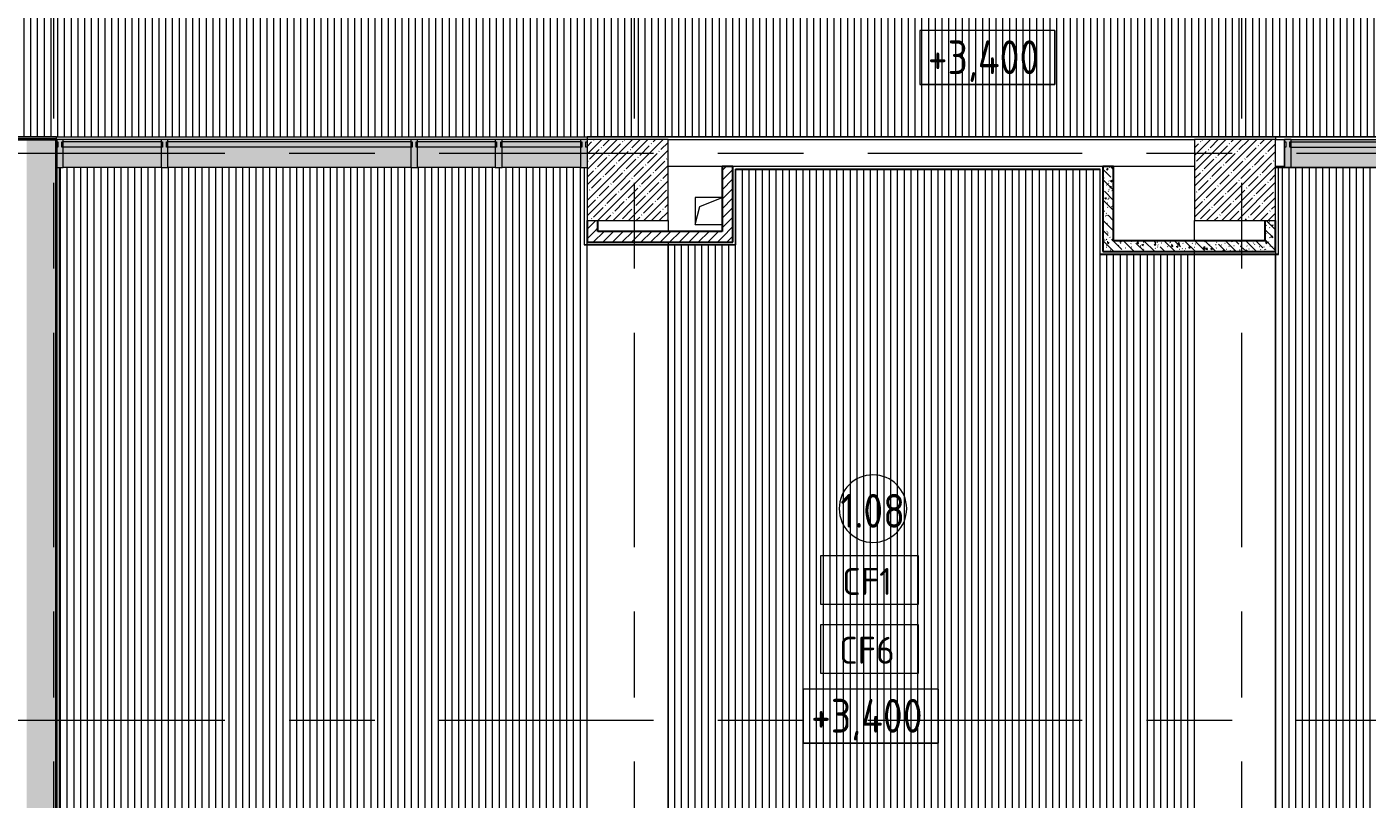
# Model space of a CAD drawing. Header units: millimetres. Extents: x -4196 to 190310, y -8553 to 29000.
# Drawn here: x 3510 to 13438, y 3014 to 8735 of the extents above; entities that cross this region are included whole.
import ezdxf

# ---------------------------------------------------------------- set-up
doc = ezdxf.new("R2010")
doc.units = ezdxf.units.MM
doc.linetypes.add('Осевая', pattern=[3175, 635, -476.25, 1587.5, -476.25])
for name, color, linetype, lineweight in [('0-1', 7, 'Continuous', 9), ('A-AREA-IDEN', 7, 'Continuous', 9), ('A-CLNG', 7, 'Continuous', 9), ('A-CLNG-IDEN', 7, 'Continuous', 9), ('A-CLNG-PATT', 7, 'Continuous', 9), ('A-FLOR', 7, 'Continuous', 9), ('A-GLAZ-CWMG', 7, 'Continuous', 9), ('G-ANNO-DIMS', 7, 'Continuous', 9), ('I-WALL', 7, 'Continuous', 9), ('S-COLS', 7, 'Continuous', 9), ('Оси-2', 7, 'Осевая', 9)]:
    doc.layers.add(name, color=color, linetype=linetype, lineweight=lineweight)
for name, color, linetype, lineweight, true_color in [('A-WALL-1', 7, 'Continuous', 35, 0x3c3c3c), ('A-WALL-2', 7, 'Continuous', 25, 0x3c3c3c), ('A-WALL-FNSH-2', 7, 'Continuous', 13, 0x3c3c3c)]:
    doc.layers.add(name, color=color, linetype=linetype, lineweight=lineweight, true_color=true_color)
doc.styles.add('GOST Common', font='GOST_Common.ttf', dxfattribs={"width": 0.9, "height": 250})
doc.styles.add('GOST Common_1', font='GOST_Common.ttf', dxfattribs={"height": 200})
pattern_1 = [(45, (0, 0), (-35.35534, 35.35534), [])]
pattern_2 = [(135, (0, 0), (-75.43415, -75.43415), [106.68, -17.78, 3.556, -17.78]), (135, (0, 75.39), (-75.43415, -75.43415), []), (50, (0, 0), (127.5292, -11.1576), [13.335, -146.685]), (355, (0, 0), (-24.6697, 133.74), [10.668, -117.348]), (100.451, (10.63, -0.93), (102.8597, 122.5818), [11.333, -124.663]), (46.184, (0, 35.56), (189.7552, -29.4304), [20.002, -220.027]), (96.636, (15.81, 33.1), (166.1822, 173.1996), [17, -186.995]), (351.184, (0, 35.56), (166.184, 173.1976), [16.002, -176.022]), (21, (17.78, 26.67), (106.1303, -71.586), [13.335, -146.685]), (326, (17.78, 26.67), (43.2619, 128.9318), [10.668, -117.348]), (71.451, (26.62, 20.7), (149.392, 57.3451), [11.333, -124.663]), (37.5, (0, 0), (2.16223, 59.18836), [3.353, -112.573, 3.353, -115.773, -117.793]), (37.5, (0, 0), (2.16223, 59.18836), [-235.052, 3.353, -114.44]), (7.5, (0, 0), (46.77386, 70.12615), [3.353, -64.567, 3.353, -109.906, -44.894]), (7.5, (0, 0), (46.77386, 70.12615), [-181.178, 3.353, -41.542]), (327.5, (-39.65, 0), (94.91367, -4.0101), [3.353, -41.097, 3.353, -135.331, -184.023]), (327.5, (-39.65, 0), (94.91367, -4.0101), [-183.134, 3.353, -180.67]), (317.5, (-57.43, 0), (103.69057, 17.7988), [3.353, -54.432, 3.353, -88.748, -130.683]), (317.5, (-57.43, 0), (103.69057, 17.7988), [-149.885, 3.353, -127.33])]

# ---------------------------------------------------------------- blocks, each defined once
blk = doc.blocks.new('BSC_Колонна _Прямоугольная - 600х600-V49-План потолков с обозначением видов отделки и геометрии 1 этажа в осях 1-12')
at = {"layer": 'S-COLS'}
h = blk.add_hatch(dxfattribs=at)
h.set_pattern_fill('FP_65', color=256, style=0, pattern_type=2)
h.set_pattern_definition([(45, (-7960, -7600), (-57.0246, 57.0246), []), (45, (-7902.975, -7600), (-57.0246, 57.0246), [100.806, -20.161, 3.353, -16.808])])
h.paths.add_polyline_path([(190.5, -300), (300, -300), (300, 300), (-300, 300), (-300, -300), (68.5, -300)])
for p, q in [((300, 300), (-300, 300)), ((-300, 300), (-300, -300)), ((300, -300), (300, 300)), ((-300, -300), (300, -300))]:
    blk.add_line(p, q, dxfattribs=at)
blk = doc.blocks.new('BSC_Колонна _Прямоугольная - 600х600-20441433-План потолков с обозначением видов отделки и геометрии 1 этажа в осях 1-12')
at = {"layer": 'S-COLS'}
h = blk.add_hatch(dxfattribs=at)
h.set_pattern_fill('FP_70', color=256, style=0, pattern_type=2)
h.set_pattern_definition([(45, (-12460, -7600), (-57.02463, 57.02463), []), (45, (-12402.975, -7600), (-57.02463, 57.02463), [100.806, -20.161, 3.353, -16.808])])
h.paths.add_polyline_path([(-300, -300), (300, -300), (300, 300), (-300, 300), (-300, -130)])
for p, q in [((300, 300), (-300, 300)), ((-300, 300), (-300, -300)), ((300, -300), (300, 300)), ((-300, -300), (300, -300))]:
    blk.add_line(p, q, dxfattribs=at)
blk = doc.blocks.new('Прямоугольный импост - Импост структурный с накладкой - 190мм-23800914-План потолков с обозначением видов отделки и геометрии 1 этажа в осях 1-12')
at = {"layer": 'A-GLAZ-CWMG'}
for points in [[(4505, 7883), (4505, 7900), (3780, 7900), (3780, 7883), (4171.6, 7883)], [(3910, 7843), (4505, 7843), (4505, 7883), (3780, 7883), (3780, 7843)], [(3780, 7693), (4505, 7693), (4505, 7843), (3780, 7843)]]:
    blk.add_hatch(color=256, dxfattribs=at).paths.add_polyline_path(points)
for p, q in [((3780, 7883), (3780, 7900)), ((4505, 7900), (3780, 7900)), ((3780, 7843), (3780, 7883)), ((4505, 7883), (3780, 7883)), ((4505, 7900), (4505, 7883)), ((4505, 7883), (4505, 7843)), ((3780, 7693), (3780, 7843)), ((4505, 7843), (3780, 7843)), ((4505, 7843), (4505, 7693)), ((4505, 7693), (3780, 7693))]:
    blk.add_line(p, q, dxfattribs=at)
blk = doc.blocks.new('Прямоугольный импост - Импост структурный с накладкой - 190мм-32634287-План потолков с обозначением видов отделки и геометрии 1 этажа в осях 1-12')
at = {"layer": 'A-GLAZ-CWMG'}
blk.add_hatch(color=256, dxfattribs=at).paths.add_polyline_path([(-50, -190), (0, -190), (0, -40), (-10, -40), (-10, 0), (0, 0), (0, 17), (-50, 17), (-50, 0), (-40, 0), (-40, -40), (-50, -40)])
for p, q in [((0, 17), (-50, 17)), ((-50, 17), (-50, 0)), ((-50, 0), (-40, 0)), ((-40, 0), (-40, -40)), ((-10, -40), (-10, 0)), ((-10, 0), (0, 0)), ((-40, -40), (-50, -40)), ((-50, -40), (-50, -190)), ((0, -40), (-10, -40)), ((-50, -190), (0, -190))]:
    blk.add_line(p, q, dxfattribs=at)
blk = doc.blocks.new('Прямоугольный импост - Импост структурный с накладкой - 190мм-31923823-План потолков с обозначением видов отделки и геометрии 1 этажа в осях 1-12')
at = {"layer": 'A-GLAZ-CWMG'}
for points in [[(4834.8, 7883), (6355, 7883), (6355, 7900), (4555, 7900), (4555, 7883)], [(4834.8, 7843), (6355, 7843), (6355, 7883), (4555, 7883), (4555, 7843)], [(4555, 7693), (6355, 7693), (6355, 7843), (4555, 7843)]]:
    blk.add_hatch(color=256, dxfattribs=at).paths.add_polyline_path(points)
for p, q in [((4555, 7883), (4555, 7900)), ((6355, 7900), (4555, 7900)), ((4555, 7843), (4555, 7883)), ((6355, 7883), (4555, 7883)), ((6355, 7900), (6355, 7883)), ((6355, 7883), (6355, 7843)), ((4555, 7693), (4555, 7843)), ((6355, 7843), (4555, 7843)), ((6355, 7843), (6355, 7693)), ((6355, 7693), (4555, 7693))]:
    blk.add_line(p, q, dxfattribs=at)
blk = doc.blocks.new('Прямоугольный импост - Импост структурный с накладкой - 190мм-31923824-План потолков с обозначением видов отделки и геометрии 1 этажа в осях 1-12')
at = {"layer": 'A-GLAZ-CWMG'}
for points in [[(6824.2, 7883), (6980, 7883), (6980, 7900), (6405, 7900), (6405, 7883)], [(6824.2, 7843), (6980, 7843), (6980, 7883), (6405, 7883), (6405, 7843)], [(6405, 7693), (6980, 7693), (6980, 7843), (6405, 7843)]]:
    blk.add_hatch(color=256, dxfattribs=at).paths.add_polyline_path(points)
for p, q in [((6405, 7883), (6405, 7900)), ((6980, 7900), (6405, 7900)), ((6405, 7843), (6405, 7883)), ((6980, 7883), (6405, 7883)), ((6980, 7900), (6980, 7883)), ((6980, 7883), (6980, 7843)), ((6405, 7693), (6405, 7843)), ((6980, 7843), (6405, 7843)), ((6980, 7843), (6980, 7693)), ((6980, 7693), (6405, 7693))]:
    blk.add_line(p, q, dxfattribs=at)
blk = doc.blocks.new('Прямоугольный импост - Импост структурный с накладкой - 190мм-31923631-План потолков с обозначением видов отделки и геометрии 1 этажа в осях 1-12')
at = {"layer": 'A-GLAZ-CWMG'}
for points in [[(7030, 7883), (7610, 7883), (7610, 7900), (7030, 7900)], [(7610, 7843), (7610, 7883), (7030, 7883), (7030, 7843), (7487.3, 7843)], [(7610, 7693), (7610, 7843), (7030, 7843), (7030, 7693), (7487.3, 7693)]]:
    blk.add_hatch(color=256, dxfattribs=at).paths.add_polyline_path(points)
for p, q in [((7030, 7883), (7030, 7900)), ((7610, 7900), (7030, 7900)), ((7030, 7843), (7030, 7883)), ((7610, 7883), (7030, 7883)), ((7610, 7900), (7610, 7883)), ((7610, 7883), (7610, 7843)), ((7030, 7693), (7030, 7843)), ((7610, 7843), (7030, 7843)), ((7610, 7843), (7610, 7693)), ((7610, 7693), (7030, 7693))]:
    blk.add_line(p, q, dxfattribs=at)
blk = doc.blocks.new('Прямоугольный импост - Импост структурный с накладкой - 190мм-33226260-План потолков с обозначением видов отделки и геометрии 1 этажа в осях 1-12')
at = {"layer": 'A-GLAZ-CWMG'}
for points in [[(12875, 7883), (14215, 7883), (14215, 7900), (12875, 7900)], [(12959.1, 7843), (14215, 7843), (14215, 7883), (12875, 7883), (12875, 7843)], [(14118.8, 7693), (14215, 7693), (14215, 7843), (12875, 7843), (12875, 7693)]]:
    blk.add_hatch(color=256, dxfattribs=at).paths.add_polyline_path(points)
for p, q in [((12875, 7883), (12875, 7900)), ((12875, 7900), (14215, 7900)), ((12875, 7843), (12875, 7883)), ((12875, 7883), (14215, 7883)), ((14215, 7900), (14215, 7883)), ((14215, 7883), (14215, 7843)), ((12875, 7693), (12875, 7843)), ((12875, 7843), (14215, 7843)), ((14215, 7843), (14215, 7693)), ((12875, 7693), (14215, 7693))]:
    blk.add_line(p, q, dxfattribs=at)
blk = doc.blocks.new('Прямоугольный импост - Импост структурный с накладкой - 190мм-33226828-План потолков с обозначением видов отделки и геометрии 1 этажа в осях 1-12')
at = {"layer": 'A-GLAZ-CWMG'}
blk.add_hatch(color=256, dxfattribs=at).paths.add_polyline_path([(-50, 190), (-50, 40), (-40, 40), (-40, 0), (-50, 0), (-50, -17), (0, -17), (0, 0), (-10, 0), (-10, 40), (0, 40), (0, 190)])
for p, q in [((0, 190), (-50, 190)), ((-50, 190), (-50, 40)), ((0, 40), (0, 190)), ((-50, 40), (-40, 40)), ((-40, 40), (-40, 0)), ((-10, 0), (-10, 40)), ((-10, 40), (0, 40)), ((0, 0), (-10, 0)), ((0, -17), (0, 0)), ((-40, 0), (-50, 0)), ((-50, 0), (-50, -17)), ((-50, -17), (0, -17))]:
    blk.add_line(p, q, dxfattribs=at)
blk = doc.blocks.new('Прямоугольный импост - Импост структурный с накладкой - 190мм-32634297-План потолков с обозначением видов отделки и геометрии 1 этажа в осях 1-12')
at = {"layer": 'A-GLAZ-CWMG'}
blk.add_hatch(color=256, dxfattribs=at).paths.add_polyline_path([(-40, -190), (-50, -190), (-50, -40), (-40, -40), (-40, 0), (-50, 0), (-50, 17), (0, 17), (0, 0), (-10, 0), (-10, -40), (0, -40), (0, -190), (-20, -190)])
for p, q in [((-50, 0), (-50, 17)), ((-50, 17), (0, 17)), ((-40, 0), (-50, 0)), ((-40, -40), (-40, 0)), ((-10, 0), (-10, -40)), ((0, 0), (-10, 0)), ((-50, -190), (-50, -40)), ((-50, -40), (-40, -40)), ((-10, -40), (0, -40)), ((0, -190), (-50, -190))]:
    blk.add_line(p, q, dxfattribs=at)
blk = doc.blocks.new('Прямоугольный импост - Импост структурный с накладкой - 190мм-32634286-План потолков с обозначением видов отделки и геометрии 1 этажа в осях 1-12')
at = {"layer": 'A-GLAZ-CWMG'}
blk.add_hatch(color=256, dxfattribs=at).paths.add_polyline_path([(-15, -190), (-25, -190), (-25, -40), (-15, -40), (-15, 0), (-25, 0), (-25, 17), (25, 17), (25, 0), (15, 0), (15, -40), (25, -40), (25, -190), (15, -190)])
for p, q in [((-25, 0), (-25, 17)), ((-25, 17), (25, 17)), ((-15, 0), (-25, 0)), ((-15, -40), (-15, 0)), ((15, 0), (15, -40)), ((25, 0), (15, 0)), ((25, 17), (25, 0)), ((-25, -190), (-25, -40)), ((-25, -40), (-15, -40)), ((15, -40), (25, -40)), ((25, -40), (25, -190)), ((25, -190), (-25, -190))]:
    blk.add_line(p, q, dxfattribs=at)
blk = doc.blocks.new('Марка_Помещения - Номер-25198446-План потолков с обозначением видов отделки и геометрии 1 этажа в осях 1-12')
at = {"layer": 'A-AREA-IDEN'}
for start, end in [(360, 180), (180, 360)]:
    blk.add_arc((0, 0), 2.5, start, end, dxfattribs=at)
blk = doc.blocks.new('М_потолков - Марка_ Имя типа-25382930-План потолков с обозначением видов отделки и геометрии 1 этажа в осях 1-12')
at = {"layer": 'A-CLNG-IDEN'}
for p, q in [((3.625, 1.984375), (-3.625, 1.984375)), ((-3.625, 1.984375), (-3.625, -1.59375)), ((3.625, -1.59375), (3.625, 1.984375)), ((-3.625, -1.59375), (3.625, -1.59375))]:
    blk.add_line(p, q, dxfattribs=at)
blk = doc.blocks.new('Высотные отметки - 10х4_h_-17668695-План потолков с обозначением видов отделки и геометрии 1 этажа в осях 1-12')
at = {"layer": 'G-ANNO-DIMS'}
for p, q in [((-5, 4), (-5, 0)), ((5, 4), (-5, 4)), ((5, 4), (-5, 4)), ((-5, 4), (-5, 0)), ((5, 4), (5, 0)), ((5, 0), (5, 4)), ((5, 0), (-5, 0)), ((-5, 0), (5, 0))]:
    blk.add_line(p, q, dxfattribs=at)

msp = doc.modelspace()

# ---------------------------------------------------------------- hatches: boundary and pattern name
at = {"layer": 'A-CLNG-PATT'}
h = msp.add_hatch(dxfattribs=at)
h.set_pattern_fill('FP_86', color=256, style=0, pattern_type=2)
h.set_pattern_definition([(90, (13490.04, 13229.96), (-50, 3e-15), [])])
h.paths.add_polyline_path([(15445.1, 7920), (19588.9, 7920), (19723.2, 7956.1), (19723.3, 7920), (19940, 7920), (19940, 10880), (13690, 10880), (13690, 10900), (6780, 10900), (6780, 10880), (3539, 10880), (3539, 11380), (1831, 11379), (1830, 10880), (545, 10880), (545, 10600), (130, 10600), (130, 8520), (1290, 8520), (1290, 7920), (14781.9, 7920)])
h.paths.add_polyline_path([(7098.5, 11400), (13690, 11400), (13690, 14600), (7097.5, 14600), (7097.5, 14575), (6780, 14575), (6780, 11400), (7097.5, 11400)])
h = msp.add_hatch(dxfattribs=at)
h.set_pattern_fill('FP_82', color=256, style=0, pattern_type=2)
h.set_pattern_definition([(90, (8860, 9760.774), (-50, 3e-15), [])])
h.paths.add_polyline_path([(9476.8, 521), (12160, 521), (12160, 7050), (11460, 7050), (11460, 7680), (8760, 7680), (8760, 7120), (8260, 7120), (8260, 521), (8813.6, 521)])
h.paths.add_polyline_path([(16660, 521), (16660, 4370), (14310, 4370), (14310, 7693), (12780, 7693), (12780, 7050), (12760, 7050), (12760, 521), (16108.2, 521)])
h.paths.add_polyline_path([(20490, 521), (20490, 4370), (17260, 4370), (17260, 521), (20299.5, 521)])
h.paths.add_polyline_path([(7660, 521), (7660, 7120), (7640, 7120), (7640, 7693), (3750, 7693), (3750, 916.4), (3785.1, 785.8), (3750, 785.7), (3750, 521), (4013.8, 521), (4013.7, 557.4), (4149, 521), (7487.3, 521)])
at = {"layer": 'I-WALL'}
h = msp.add_hatch(dxfattribs=at)
h.set_pattern_fill('FP_1', color=256, style=0, pattern_type=2)
h.set_pattern_definition([(45, (0, 0), (-57.0246, 57.0246), []), (45, (57.025, 0), (-57.0246, 57.0246), [100.806, -20.161, 3.353, -16.808])])
h.paths.add_polyline_path([(3510, 120), (3620, 120), (3620, 140), (3719.4, 140), (3730, 120), (3730, 785.8), (3712.6, 785.7), (3730, 850.8), (3730, 7900), (3510, 7900), (3510, 140)])
h = msp.add_hatch(dxfattribs=at)
h.set_pattern_fill('FP_45', color=256, style=0, pattern_type=2)
h.set_pattern_definition(pattern_1)
h.paths.add_polyline_path([(8740, 7140), (8740, 7700), (8660, 7700), (8660, 7140)])
h = msp.add_hatch(dxfattribs=at)
h.set_pattern_fill('FP_39', color=256, style=0, pattern_type=2)
h.set_pattern_definition(pattern_2)
h.paths.add_polyline_path([(11560, 7150), (11560, 7700), (11480, 7700), (11480, 7150)])
h = msp.add_hatch(dxfattribs=at)
h.set_pattern_fill('FP_45', color=256, style=0, pattern_type=2)
h.set_pattern_definition(pattern_1)
h.paths.add_polyline_path([(7660, 7220), (7740, 7220), (7740, 7300), (7660, 7300), (7660, 7270)])
h = msp.add_hatch(dxfattribs=at)
h.set_pattern_fill('FP_39', color=256, style=0, pattern_type=2)
h.set_pattern_definition(pattern_2)
h.paths.add_polyline_path([(12680, 7070), (12760, 7070), (12760, 7300), (12680, 7300), (12680, 7120)])
h = msp.add_hatch(dxfattribs=at)
h.set_pattern_fill('FP_45', color=256, style=0, pattern_type=2)
h.set_pattern_definition(pattern_1)
h.paths.add_polyline_path([(8569.2, 7140), (8660, 7140), (8660, 7220), (7660, 7220), (7660, 7140), (8460, 7140)])
h = msp.add_hatch(dxfattribs=at)
h.set_pattern_fill('FP_39', color=256, style=0, pattern_type=2)
h.set_pattern_definition(pattern_2)
h.paths.add_polyline_path([(12180.3, 7070), (12680, 7070), (12680, 7150), (11480, 7150), (11480, 7070), (12160, 7070)])

# ---------------------------------------------------------------- linework, layer by layer
at = {"layer": '0-1'}
for p, q in [((8496.2, 7405.2), (8660, 7470)), ((8460, 7270), (8496.2, 7405.2))]:
    msp.add_line(p, q, dxfattribs=at)
at = {"layer": 'A-CLNG'}
for p, q in [((3730, 7920), (7660, 7920)), ((12785, 7693), (12780, 7693))]:
    msp.add_line(p, q, dxfattribs=at)
at = {"layer": 'A-FLOR'}
for p, q in [((8660, 7470), (8460, 7470)), ((8460, 7470), (8460, 7270)), ((7740, 7300), (8260, 7300)), ((8260, 7300), (8260, 7220)), ((8260, 7300), (8260, 7220)), ((8460, 7270), (8660, 7270)), ((12160, 7150), (12160, 7300)), ((12160, 7300), (12680, 7300)), ((7660, 520), (7660, 7140)), ((8260, 7140), (8260, 500)), ((12160, 500), (12160, 7070)), ((12760, 7070), (12760, 500))]:
    msp.add_line(p, q, dxfattribs=at)
at = {"layer": 'A-WALL-1'}
for p, q in [((3730, 7900), (-110, 7900)), ((3730, 850.8), (3730, 7900))]:
    msp.add_line(p, q, dxfattribs=at)
at = {"layer": 'A-WALL-2'}
for p, q in [((8740, 7700), (8660, 7700)), ((8660, 7700), (8660, 7220)), ((8740, 7140), (8740, 7700)), ((11480, 7700), (11480, 7070)), ((11560, 7700), (11480, 7700)), ((11560, 7150), (11560, 7700)), ((7660, 7300), (7660, 7140)), ((7740, 7220), (7740, 7300)), ((12680, 7300), (12680, 7150)), ((12760, 7070), (12760, 7300)), ((8660, 7220), (7740, 7220)), ((12680, 7150), (11560, 7150)), ((7660, 7140), (8740, 7140)), ((11480, 7070), (12760, 7070))]:
    msp.add_line(p, q, dxfattribs=at)
at = {"layer": 'A-WALL-FNSH-2'}
for p, q in [((1290, 7920), (3730, 7920)), ((3730, 7921), (1291, 7921)), ((3730, 7920), (3730, 7921)), ((19592.6, 7921), (7660, 7921)), ((7660, 7921), (7660, 7920)), ((7660, 7920), (19588.9, 7920)), ((3750, 7690), (3750, 916.4)), ((3751, 7690), (3750, 7690)), ((3751, 912.7), (3751, 7690)), ((7640, 7690), (7639, 7690)), ((7639, 7690), (7639, 7119)), ((7640, 7120), (7640, 7690)), ((11460, 7680), (8760, 7680)), ((8760, 7680), (8760, 7120)), ((8761, 7679), (11459, 7679)), ((8761, 7119), (8761, 7679)), ((11459, 7679), (11459, 7049)), ((11460, 7050), (11460, 7680)), ((12780, 7690), (12780, 7050)), ((12781, 7690), (12780, 7690)), ((12781, 7049), (12781, 7690)), ((14310, 7693), (12785, 7693)), ((12785, 7693), (12785, 7692)), ((12785, 7692), (14310, 7692)), ((7639, 7119), (8761, 7119)), ((8760, 7120), (7640, 7120)), ((12780, 7050), (11460, 7050)), ((11459, 7049), (12781, 7049))]:
    msp.add_line(p, q, dxfattribs=at)
at = {"layer": 'I-WALL'}
for p, q in [((3730, 7900), (3730, 7920)), ((7660, 7920), (7660, 7900)), ((8260, 7900), (12160, 7900)), ((12760, 7920), (12760, 7900)), ((12760, 7900), (12825, 7900)), ((12825, 7700), (12825, 7900)), ((3750, 7693), (3750, 7690)), ((7640, 7690), (7640, 7693)), ((8660, 7700), (8260, 7700)), ((11480, 7700), (8740, 7700)), ((12160, 7700), (11560, 7700)), ((12825, 7700), (12760, 7700)), ((12760, 7693), (12780, 7693)), ((12780, 7693), (12780, 7690))]:
    msp.add_line(p, q, dxfattribs=at)
at = {"layer": 'Оси-2'}
for p, q in [((3710, 593.7), (3710, 24898.1)), ((8010, 593.7), (8010, 24898.1)), ((12510, 593.7), (12510, 24898.1)), ((-896.3, 7800), (35990, 7800)), ((-896.3, 3600), (35990, 3600))]:
    msp.add_line(p, q, dxfattribs=at)

# ---------------------------------------------------------------- block references
at = {"layer": 'A-AREA-IDEN', "xscale": 99.99999999999993, "yscale": 99.99999999999993, "zscale": 99.99999999999993}
msp.add_blockref('Марка_Помещения - Номер-25198446-План потолков с обозначением видов отделки и геометрии 1 этажа в осях 1-12', (9777.2, 5166.5), dxfattribs=at)
at = {"layer": 'A-CLNG-IDEN', "xscale": 99.99999999999993, "yscale": 99.99999999999993, "zscale": 99.99999999999993}
for p in [(9752.3, 4617.3), (9752.3, 4107.3)]:
    msp.add_blockref('М_потолков - Марка_ Имя типа-25382930-План потолков с обозначением видов отделки и геометрии 1 этажа в осях 1-12', p, dxfattribs=at)
at = {"layer": 'A-GLAZ-CWMG', "extrusion": (0, 0, -1)}
for name, p in [('Прямоугольный импост - Импост структурный с накладкой - 190мм-32634297-План потолков с обозначением видов отделки и геометрии 1 этажа в осях 1-12', (-3730, 7883)), ('Прямоугольный импост - Импост структурный с накладкой - 190мм-32634286-План потолков с обозначением видов отделки и геометрии 1 этажа в осях 1-12', (-4530, 7883)), ('Прямоугольный импост - Импост структурный с накладкой - 190мм-32634286-План потолков с обозначением видов отделки и геометрии 1 этажа в осях 1-12', (-6380, 7883)), ('Прямоугольный импост - Импост структурный с накладкой - 190мм-32634286-План потолков с обозначением видов отделки и геометрии 1 этажа в осях 1-12', (-7005, 7883))]:
    msp.add_blockref(name, p, dxfattribs=at)
at = {"layer": 'A-GLAZ-CWMG'}
for name, p in [('Прямоугольный импост - Импост структурный с накладкой - 190мм-23800914-План потолков с обозначением видов отделки и геометрии 1 этажа в осях 1-12', (0, 0)), ('Прямоугольный импост - Импост структурный с накладкой - 190мм-31923823-План потолков с обозначением видов отделки и геометрии 1 этажа в осях 1-12', (0, 0)), ('Прямоугольный импост - Импост структурный с накладкой - 190мм-31923824-План потолков с обозначением видов отделки и геометрии 1 этажа в осях 1-12', (0, 0)), ('Прямоугольный импост - Импост структурный с накладкой - 190мм-31923631-План потолков с обозначением видов отделки и геометрии 1 этажа в осях 1-12', (0, 0)), ('Прямоугольный импост - Импост структурный с накладкой - 190мм-32634287-План потолков с обозначением видов отделки и геометрии 1 этажа в осях 1-12', (7660, 7883)), ('Прямоугольный импост - Импост структурный с накладкой - 190мм-33226260-План потолков с обозначением видов отделки и геометрии 1 этажа в осях 1-12', (0, 0))]:
    msp.add_blockref(name, p, dxfattribs=at)
at = {"layer": 'A-GLAZ-CWMG', "rotation": 180}
msp.add_blockref('Прямоугольный импост - Импост структурный с накладкой - 190мм-33226828-План потолков с обозначением видов отделки и геометрии 1 этажа в осях 1-12', (12825, 7883), dxfattribs=at)
at = {"layer": 'G-ANNO-DIMS', "xscale": 99.99999999999993, "yscale": 99.99999999999993, "zscale": 99.99999999999993}
for p in [(10623.9, 8307.9), (9759.3, 3430.4)]:
    msp.add_blockref('Высотные отметки - 10х4_h_-17668695-План потолков с обозначением видов отделки и геометрии 1 этажа в осях 1-12', p, dxfattribs=at)
at = {"layer": 'S-COLS'}
for name, p in [('BSC_Колонна _Прямоугольная - 600х600-V49-План потолков с обозначением видов отделки и геометрии 1 этажа в осях 1-12', (7960, 7600)), ('BSC_Колонна _Прямоугольная - 600х600-20441433-План потолков с обозначением видов отделки и геометрии 1 этажа в осях 1-12', (12460, 7600))]:
    msp.add_blockref(name, p, dxfattribs=at)

# ---------------------------------------------------------------- texts
at = {"layer": 'A-AREA-IDEN', "insert": (9535.3, 5275), "char_height": 250, "width": 606.076, "attachment_point": 1, "style": 'GOST Common'}
msp.add_mtext('1.08', dxfattribs=at)
at = {"layer": 'A-CLNG-IDEN', "char_height": 200, "attachment_point": 1, "style": 'GOST Common_1'}
for s, insert, width in [('CF1', (9549.5, 4727.1), 472.996), ('CF6', (9526.5, 4217), 529.114)]:
    msp.add_mtext(s, dxfattribs=dict(at, insert=insert, width=width))
at = {"layer": 'G-ANNO-DIMS', "char_height": 250, "width": 1055.976, "attachment_point": 1, "line_spacing_factor": 1.022761, "style": 'GOST Common'}
for insert in [(10183.9, 8634.6), (9319.3, 3757.1)]:
    msp.add_mtext('+3,400', dxfattribs=dict(at, insert=insert))

doc.saveas('drawing.dxf')
